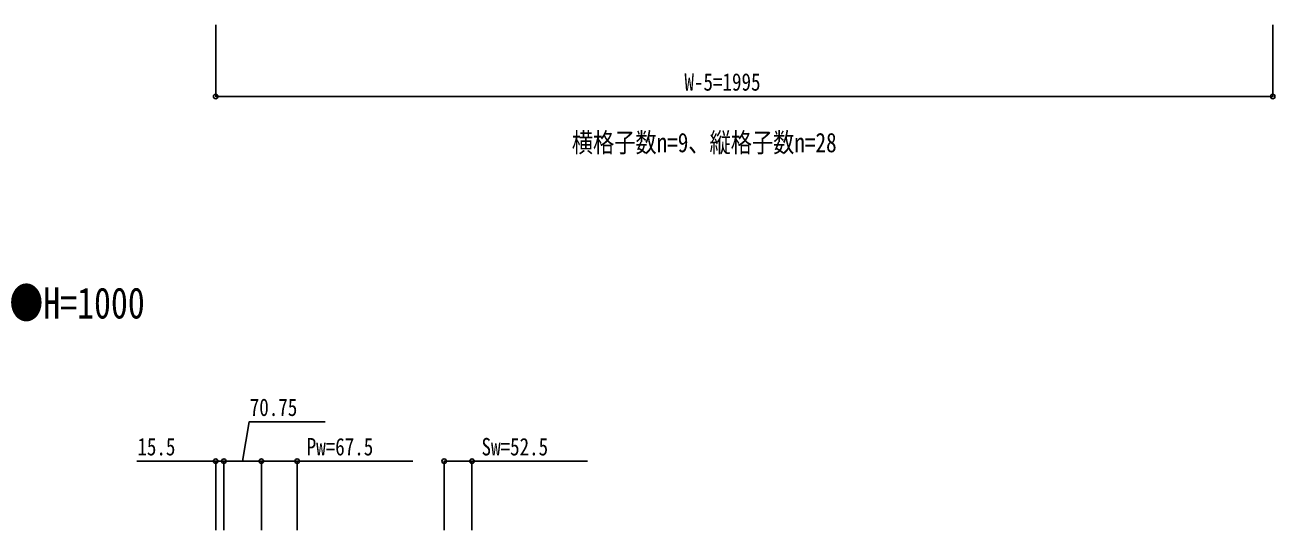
# Model space of a CAD drawing. Units: millimetres, scale not verified. Extents: x -4205 to 4205, y -2970 to 2970.
# Drawn here: x -1330 to 1029, y -1047 to -93 of the extents above; entities that cross this region are included whole.
import ezdxf
from ezdxf.enums import TextEntityAlignment as Align

# ---------------------------------------------------------------- set-up
doc = ezdxf.new("R2010")
doc.units = ezdxf.units.MM
doc.header["$LTSCALE"] = 16
doc.layers.add('0-1_USER1', color=3, linetype='Continuous')
doc.layers.add('0-3_YKK_D', color=6, linetype='Continuous')
doc.styles.add('ＭＳ ゴシック', font='')
doc.styles.get('ＭＳ ゴシック').set_extended_font_data('MS Gothic')

msp = doc.modelspace()

# ---------------------------------------------------------------- linework, layer by layer
at = {"layer": '0-3_YKK_D'}
for p, q in [((-970.11, -92.89), (-970.11, -228.89)), ((1024.89, -92.89), (1024.89, -228.89)), ((-970.11, -227.89), (1024.89, -227.89)), ((-970.11, -1046.89), (-970.11, -915.89)), ((-954.61, -1046.89), (-954.61, -915.89)), ((-954.61, -1046.89), (-954.61, -915.89)), ((-954.61, -916.89), (-883.86, -916.89)), ((-883.86, -1046.89), (-883.86, -915.89)), ((-883.86, -1046.89), (-883.86, -915.89)), ((-816.36, -1046.89), (-816.36, -915.89)), ((-538.86, -1046.89), (-538.86, -915.89)), ((-486.36, -1046.89), (-486.36, -915.89))]:
    msp.add_line(p, q, dxfattribs=at)
for points in [[(-919.23, -916.89), (-906.81, -842.37), (-763.21, -842.37)], [(-954.61, -916.89), (-970.11, -916.89), (-1118.91, -916.89)], [(-883.86, -916.89), (-816.36, -916.89), (-598.16, -916.89)], [(-538.86, -916.89), (-486.36, -916.89), (-268.16, -916.89)]]:
    msp.add_lwpolyline(points, dxfattribs=at)
for centre in [(-970.11, -227.89), (1024.89, -227.89), (-970.11, -916.89), (-954.61, -916.89), (-954.61, -916.89), (-883.86, -916.89), (-883.86, -916.89), (-816.36, -916.89), (-538.86, -916.89), (-486.36, -916.89)]:
    msp.add_circle(centre, 4.25, dxfattribs=at)

# ---------------------------------------------------------------- texts
at = {"layer": '0-1_USER1', "style": 'ＭＳ ゴシック', "width": 0.8}
for s, height, p in [('横格子数n=9、縦格子数n=28', 36.66, (-297.88, -344.28)), ('●H=1000', 58.65, (-1359.45, -664.94))]:
    msp.add_text(s, height=height, dxfattribs=at).set_placement(p, align=Align.BOTTOM_LEFT)
at = {"layer": '0-3_YKK_D', "style": 'ＭＳ ゴシック', "width": 0.8}
for s, p in [('W-5=1995', (-85.41, -226.89)), ('70.75', (-905.81, -841.37)), ('Sw=52.5', (-468.36, -915.89)), ('15.5', (-1117.91, -915.89)), ('Pw=67.5', (-798.36, -915.89))]:
    msp.add_text(s, height=32.99, dxfattribs=at).set_placement(p, align=Align.BOTTOM_LEFT)

doc.saveas('drawing.dxf')
